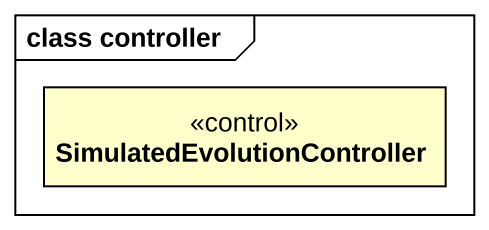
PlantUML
@startuml
mainframe class controller
hide circle
hide empty members
class SimulatedEvolutionController <<control>>
@enduml
